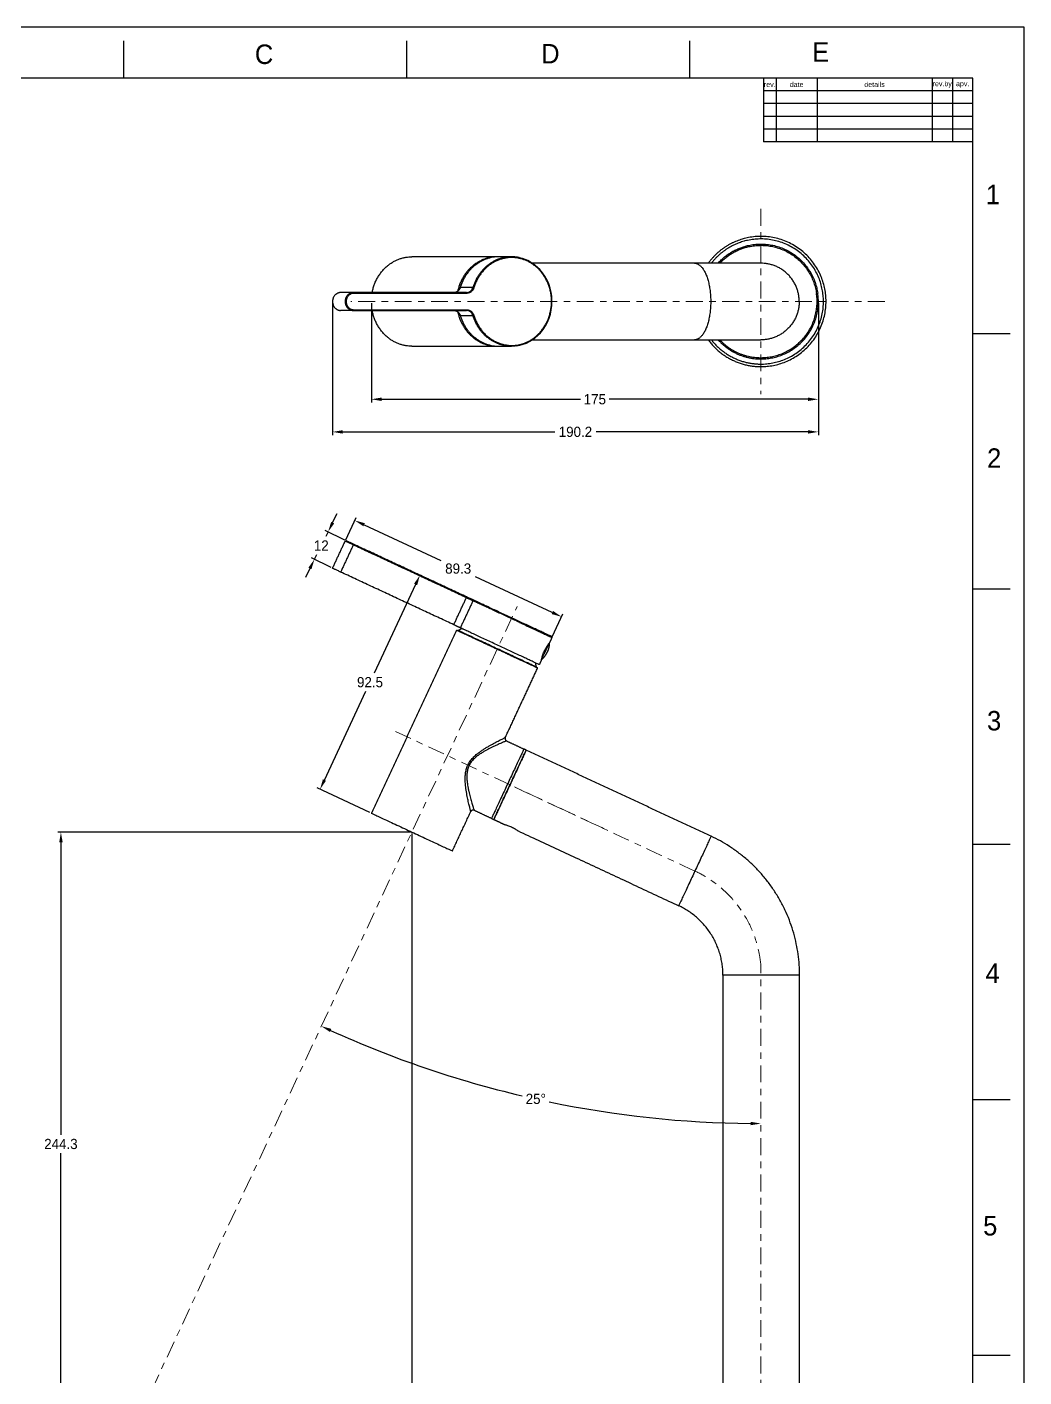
# Model space of a CAD drawing. Extents: x 14141 to 14735, y -16276 to -15436.
# Drawn here: x 14344 to 14735, y -15965 to -15436 of the extents above; entities that cross this region are included whole.
import ezdxf

# ---------------------------------------------------------------- set-up
doc = ezdxf.new("R2010")
doc.units = 0
doc.header["$MEASUREMENT"] = 0
doc.linetypes.add('CENTER', pattern=[47.5, 22, -8.5, 8.5, -8.5])
doc.linetypes.add('CENTER2', pattern=[28.575, 19.05, -3.175, 3.175, -3.175])
doc.layers.get('0').update_dxf_attribs({"linetype": 'CONTINUOUS'})
doc.layers.get('Defpoints').update_dxf_attribs({"linetype": 'CONTINUOUS'})
for name, color, linetype in [('CENTER', 1, 'CENTER2'), ('DIM', 3, 'CONTINUOUS'), ('FORM', 7, 'CONTINUOUS'), ('TEXT', 2, 'CONTINUOUS')]:
    doc.layers.add(name, color=color, linetype=linetype)
doc.styles.get("Standard").update_dxf_attribs({"font": 'Gulim.ttf'})
doc.dimstyles.new('사본(2) STANDARD', dxfattribs={"dimscale": 0, "dimtxt": 4, "dimasz": 4, "dimexe": 1.25, "dimexo": 0.625, "dimgap": 1.5, "dimtad": 3, "dimtih": 1, "dimtoh": 1, "dimdec": 1, "dimzin": 9, "dimdsep": 46, "dimtxsty": 'Standard', "dimcen": 0, "dimclrd": 3, "dimclre": 3, "dimclrt": 4, "dimadec": 0, "dimazin": 0, "dimtfac": 1, "dimtdec": 1, "dimtmove": 0, "dimatfit": 3, "dimfxl": 1.25, "dimtfill": 1, "dimtolj": 1, "dimtzin": 0, "dimarcsym": 0})

# ---------------------------------------------------------------- blocks, each defined once
blk = doc.blocks.new('*D22')
at = {"layer": 'Defpoints', "color": 0, "transparency": 16777216}
for p in [(14479.05, -15543.6), (14654.03, -15543.6), (14479.05, -15581.88)]:
    blk.add_point(p, dxfattribs=at)
at = {"layer": 'DIM', "color": 3, "lineweight": -2, "transparency": 16777216}
for p, q in [((14479.05, -15544.22), (14479.05, -15583.13)), ((14654.03, -15544.22), (14654.03, -15583.13)), ((14483.05, -15581.88), (14560.89, -15581.88)), ((14650.03, -15581.88), (14572.19, -15581.88))]:
    blk.add_line(p, q, dxfattribs=at)
at = {"layer": 'DIM', "color": 3, "transparency": 16777216}
for points in [[(14483.05, -15581.21), (14483.05, -15582.54), (14479.05, -15581.88)], [(14650.03, -15581.21), (14650.03, -15582.54), (14654.03, -15581.88)]]:
    blk.add_solid(points, dxfattribs=at)
at = {"layer": 'DIM', "color": 4, "transparency": 16777216, "insert": (14566.54, -15581.88), "char_height": 4, "attachment_point": 5, "bg_fill": 3, "box_fill_scale": 1.25, "bg_fill_color": 256, "bg_fill_true_color": 13158600, "bg_fill_transparency": 0}
blk.add_mtext('\\A1;175', dxfattribs=at)
blk = doc.blocks.new('*D23')
at = {"layer": 'Defpoints', "color": 0, "transparency": 16777216}
for p in [(14463.85, -15543.6), (14654.03, -15543.6), (14463.85, -15594.65)]:
    blk.add_point(p, dxfattribs=at)
at = {"layer": 'DIM', "color": 3, "lineweight": -2, "transparency": 16777216}
for p, q in [((14463.85, -15544.22), (14463.85, -15595.9)), ((14654.03, -15544.22), (14654.03, -15595.9)), ((14467.85, -15594.65), (14550.81, -15594.65)), ((14650.03, -15594.65), (14567.07, -15594.65))]:
    blk.add_line(p, q, dxfattribs=at)
at = {"layer": 'DIM', "color": 3, "transparency": 16777216}
for points in [[(14467.85, -15593.99), (14467.85, -15595.32), (14463.85, -15594.65)], [(14650.03, -15593.99), (14650.03, -15595.32), (14654.03, -15594.65)]]:
    blk.add_solid(points, dxfattribs=at)
at = {"layer": 'DIM', "color": 4, "transparency": 16777216, "insert": (14558.94, -15594.65), "char_height": 4, "attachment_point": 5, "bg_fill": 3, "box_fill_scale": 1.25, "bg_fill_color": 256, "bg_fill_true_color": 13158600, "bg_fill_transparency": 0}
blk.add_mtext('\\A1;190.2', dxfattribs=at)
blk = doc.blocks.new('*D15')
at = {"layer": 'Defpoints', "color": 0, "transparency": 16777216}
for p in [(14472.57, -15629.33), (14468.79, -15637.43), (14549.74, -15675.15)]:
    blk.add_point(p, dxfattribs=at)
at = {"layer": 'DIM', "color": 3, "lineweight": -2, "transparency": 16777216}
for p, q in [((14469.06, -15636.87), (14473.1, -15628.19)), ((14476.2, -15631.02), (14506.24, -15645.01)), ((14549.89, -15665.36), (14519.85, -15651.36)), ((14550, -15674.59), (14554.04, -15665.91))]:
    blk.add_line(p, q, dxfattribs=at)
at = {"layer": 'DIM', "color": 3, "transparency": 16777216}
for points in [[(14476.48, -15630.41), (14475.92, -15631.62), (14472.57, -15629.33)], [(14550.17, -15664.75), (14549.61, -15665.96), (14553.51, -15667.05)]]:
    blk.add_solid(points, dxfattribs=at)
at = {"layer": 'DIM', "color": 4, "transparency": 16777216, "insert": (14513.04, -15648.19), "char_height": 4, "attachment_point": 5, "bg_fill": 3, "box_fill_scale": 1.25, "bg_fill_color": 256, "bg_fill_true_color": 13158600, "bg_fill_transparency": 0}
blk.add_mtext('\\A1;89.3', dxfattribs=at)
blk = doc.blocks.new('*D16')
at = {"layer": 'Defpoints', "color": 0, "transparency": 16777216}
for p in [(14498.07, -15650.75), (14518.14, -15660.11), (14479.05, -15743.94)]:
    blk.add_point(p, dxfattribs=at)
at = {"layer": 'DIM', "color": 3, "lineweight": -2, "transparency": 16777216}
for p, q in [((14517.57, -15659.84), (14496.93, -15650.22)), ((14496.38, -15654.38), (14480.18, -15689.12)), ((14460.67, -15730.96), (14476.87, -15696.22)), ((14478.48, -15743.68), (14457.85, -15734.06))]:
    blk.add_line(p, q, dxfattribs=at)
at = {"layer": 'DIM', "color": 3, "transparency": 16777216}
for points in [[(14495.77, -15654.09), (14496.98, -15654.66), (14498.07, -15650.75)], [(14460.07, -15730.68), (14461.27, -15731.24), (14458.98, -15734.59)]]:
    blk.add_solid(points, dxfattribs=at)
at = {"layer": 'DIM', "color": 4, "transparency": 16777216, "insert": (14478.52, -15692.67), "char_height": 4, "attachment_point": 5, "bg_fill": 3, "box_fill_scale": 1.25, "bg_fill_color": 256, "bg_fill_true_color": 13158600, "bg_fill_transparency": 0}
blk.add_mtext('\\A1;92.5', dxfattribs=at)
blk = doc.blocks.new('*D17')
at = {"layer": 'Defpoints', "color": 0, "transparency": 16777216}
for p in [(14469.19, -15637.29), (14463.85, -15648.04)]:
    blk.add_point(p, dxfattribs=at)
at = {"layer": 'DIM', "color": 3, "lineweight": -2, "transparency": 16777216}
for p, q in [((14463.9, -15630.19), (14465.68, -15626.61)), ((14468.63, -15637.01), (14461, -15633.22)), ((14462.12, -15633.77), (14461.22, -15635.59)), ((14463.29, -15647.76), (14455.66, -15643.97)), ((14456.78, -15644.52), (14457.68, -15642.71)), ((14455, -15648.11), (14453.22, -15651.69))]:
    blk.add_line(p, q, dxfattribs=at)
at = {"layer": 'DIM', "color": 3, "transparency": 16777216}
for points in [[(14463.31, -15629.9), (14464.5, -15630.49), (14462.12, -15633.77)], [(14454.4, -15647.81), (14455.6, -15648.4), (14456.78, -15644.52)]]:
    blk.add_solid(points, dxfattribs=at)
at = {"layer": 'DIM', "color": 4, "transparency": 16777216, "insert": (14459.45, -15639.15), "char_height": 4, "attachment_point": 5, "bg_fill": 3, "box_fill_scale": 1.25, "bg_fill_color": 256, "bg_fill_true_color": 13158600, "bg_fill_transparency": 0}
blk.add_mtext('\\A1;12', dxfattribs=at)
at = {"layer": 'Defpoints', "color": 0, "transparency": 16777216}
blk.add_point((14462.12, -15633.77), dxfattribs=at)
blk = doc.blocks.new('*D18')
at = {"layer": 'Defpoints', "color": 0, "transparency": 16777216}
for p in [(14494.91, -15751.34), (14494.91, -16020.64), (14631.53, -16020.64)]:
    blk.add_point(p, dxfattribs=at)
at = {"layer": 'DIM', "color": 3, "lineweight": -2, "transparency": 16777216}
for p, q in [((14494.91, -15751.96), (14494.91, -16021.89)), ((14498.91, -16020.64), (14555.09, -16020.64)), ((14627.53, -16020.64), (14571.35, -16020.64)), ((14631.53, -16020.02), (14631.53, -16019.39))]:
    blk.add_line(p, q, dxfattribs=at)
at = {"layer": 'DIM', "color": 3, "transparency": 16777216}
for points in [[(14498.91, -16019.98), (14498.91, -16021.31), (14494.91, -16020.64)], [(14627.53, -16019.98), (14627.53, -16021.31), (14631.53, -16020.64)]]:
    blk.add_solid(points, dxfattribs=at)
at = {"layer": 'DIM', "color": 4, "transparency": 16777216, "insert": (14563.22, -16020.64), "char_height": 4, "attachment_point": 5, "bg_fill": 3, "box_fill_scale": 1.25, "bg_fill_color": 256, "bg_fill_true_color": 13158600, "bg_fill_transparency": 0}
blk.add_mtext('\\A1;136.6', dxfattribs=at)
blk = doc.blocks.new('*D26')
at = {"layer": 'Defpoints', "color": 0, "transparency": 16777216}
for p in [(14357.53, -15751.34), (14494.91, -15751.34), (14609.53, -15995.64)]:
    blk.add_point(p, dxfattribs=at)
at = {"layer": 'DIM', "color": 3, "lineweight": -2, "transparency": 16777216}
for p, q in [((14494.29, -15751.34), (14356.28, -15751.34)), ((14357.53, -15755.34), (14357.53, -15869.94)), ((14357.53, -15991.64), (14357.53, -15877.04)), ((14608.91, -15995.64), (14356.28, -15995.64))]:
    blk.add_line(p, q, dxfattribs=at)
at = {"layer": 'DIM', "color": 3, "transparency": 16777216}
for points in [[(14356.86, -15755.34), (14358.2, -15755.34), (14357.53, -15751.34)], [(14356.86, -15991.64), (14358.2, -15991.64), (14357.53, -15995.64)]]:
    blk.add_solid(points, dxfattribs=at)
at = {"layer": 'DIM', "color": 4, "transparency": 16777216, "insert": (14357.53, -15873.49), "char_height": 4, "attachment_point": 5, "bg_fill": 3, "box_fill_scale": 1.25, "bg_fill_color": 256, "bg_fill_true_color": 13158600, "bg_fill_transparency": 0}
blk.add_mtext('\\A1;244.3', dxfattribs=at)
blk = doc.blocks.new('*D29')
at = {"layer": 'Defpoints', "color": 0, "transparency": 16777216}
for p in [(14536.11, -15662.97), (14631.53, -15803.72), (14514.77, -15848.38), (14381.01, -15995.64), (14631.53, -16063.04)]:
    blk.add_point(p, dxfattribs=at)
at = {"layer": 'DIM', "color": 3, "lineweight": -2, "transparency": 16777216}
for start, end in [(245.5675, 256.7369), (258.2655, 269.4372)]:
    blk.add_arc((14631.53, -15458.29), 407.19, start, end, dxfattribs=at)
at = {"layer": 'DIM', "color": 3, "transparency": 16777216}
for points in [[(14462.83, -15829.62), (14463.39, -15828.41), (14459.48, -15827.34)], [(14627.54, -15864.79), (14627.53, -15866.12), (14631.53, -15865.48)]]:
    blk.add_solid(points, dxfattribs=at)
at = {"layer": 'DIM', "color": 4, "transparency": 16777216, "insert": (14543.42, -15855.83), "char_height": 4, "attachment_point": 5, "bg_fill": 3, "box_fill_scale": 1.25, "bg_fill_color": 256, "bg_fill_true_color": 13158600, "bg_fill_transparency": 0}
blk.add_mtext('\\A1;25°', dxfattribs=at)

msp = doc.modelspace()

# ---------------------------------------------------------------- linework, layer by layer
at = {"lineweight": -3}
for points, weights, degree, knots in [([(14656.76, -15539.89), (14653.06, -15514.66), (14627.83, -15518.37), (14617.24, -15519.92), (14610.93, -15528.57)], [1, 0.707106781187, 1, 0.851822675406, 0.853573844294], 2, [-80.110613, -80.110613, -80.110613, -40.055306, -40.055306, -19.790965, -19.790965, -19.790965]), ([(14655.77, -15540.04), (14652.22, -15515.8), (14627.98, -15519.36), (14618.22, -15520.79), (14612.17, -15528.58)], [1, 0.707106781187, 1, 0.857067084977, 0.853637694684], 2, [-76.96902, -76.96902, -76.96902, -38.48451, -38.48451, -19.703935, -19.703935, -19.703935]), ([(14614.76, -15528.59), (14620.2, -15522.52), (14628.27, -15521.33), (14650.53, -15518.07), (14653.79, -15540.33)], [0.85528795432, 0.869491426126, 1, 0.707106781187, 1], 2, [19.25635, 19.25635, 19.25635, 34.654633, 34.654633, 69.212152, 69.212152, 69.212152]), ([(14615.45, -15528.59), (14620.71, -15522.95), (14628.34, -15521.83), (14650.11, -15518.63), (14653.3, -15540.4)], [0.856193996195, 0.873218276484, 1, 0.707106781187, 1], 2, [19.598956, 19.598956, 19.598956, 34.557519, 34.557519, 69.115038, 69.115038, 69.115038]), ([(14549.58, -15543.4), (14549.44, -15528.86), (14536.41, -15526.6), (14523.39, -15524.35), (14519.21, -15538.14)], [1, 0.763581042979, 1, 0.763581042979, 1], 2, [48.677339, 48.677339, 48.677339, 72.824616, 72.824616, 96.971894, 96.971894, 96.971894]), ([(14631.53, -15528.6), (14631.53, -15528.6), (14618.35, -15528.6), (14612.74, -15528.6), (14605.55, -15528.6)], [1, 0.853553390593, 0.853553390593, 0.853553390593, 0.880103967398], 2, [0, 0, 0, 37.279221, 37.279221, 53.152408, 53.152408, 53.152408]), ([(14467.02, -15540.1), (14463.85, -15540.1), (14463.85, -15543.6), (14463.85, -15547.1), (14467.02, -15547.1)], [1, 0.707106781187, 1, 0.707106781187, 1], 2, [0, 0, 0, 5.497787, 5.497787, 10.995574, 10.995574, 10.995574]), ([(14471.96, -15540.1), (14468.79, -15540.1), (14468.79, -15543.6), (14468.79, -15547.1), (14471.96, -15547.1)], [1, 0.707106781123, 1, 0.707106781123, 1], 2, [0.149139, 0.149139, 0.149139, 5.175687, 5.175687, 10.202235, 10.202235, 10.202235]), ([(14472.09, -15540.4), (14469.19, -15540.4), (14469.19, -15543.6), (14469.19, -15546.8), (14472.09, -15546.8)], [1, 0.707106781187, 1, 0.707106781187, 1], 2, [-10.053096, -10.053096, -10.053096, -5.026548, -5.026548, 0, 0, 0]), ([(14516.25, -15540.1), (14516.3, -15540.1), (14516.34, -15540.18), (14516.37, -15540.27), (14516.37, -15540.4)], [1, 0.923878736313, 1, 0.923878736313, 1], 2, [-0.4712506, -0.4712506, -0.4712506, -0.2356253, -0.2356253, 0, 0, 0]), ([(14610.91, -15558.6), (14619.98, -15571.06), (14635.24, -15568.83), (14660.47, -15565.12), (14656.76, -15539.89)], [0.87334348765, 0.799718526297, 1, 0.707106781187, 1], 2, [-67.445274, -67.445274, -67.445274, -40.055306, -40.055306, 0, 0, 0]), ([(14612.16, -15558.6), (14620.93, -15569.91), (14635.09, -15567.84), (14659.33, -15564.28), (14655.77, -15540.04)], [0.869560390607, 0.805136752144, 1, 0.707106781187, 1], 2, [-64.088437, -64.088437, -64.088437, -38.48451, -38.48451, 0, 0, 0]), ([(14614.76, -15558.6), (14622.83, -15567.61), (14634.8, -15565.86), (14657.06, -15562.59), (14653.79, -15540.33)], [0.862264368306, 0.81783654372, 1, 0.707106781187, 1], 2, [-57.324266, -57.324266, -57.324266, -35.342917, -35.342917, 0, 0, 0]), ([(14615.43, -15558.59), (14623.3, -15567.04), (14634.73, -15565.36), (14656.49, -15562.17), (14653.3, -15540.4)], [0.860598221912, 0.821433433239, 1, 0.707106781187, 1], 2, [-55.626008, -55.626008, -55.626008, -34.557519, -34.557519, 0, 0, 0]), ([(14519.21, -15549.05), (14523.44, -15563), (14536.58, -15560.56), (14549.73, -15558.11), (14549.58, -15543.4)], [1, 0.759976676406, 1, 0.759976676406, 1], 2, [0, 0, 0, 24.33867, 24.33867, 48.677339, 48.677339, 48.677339]), ([(14516.37, -15546.8), (14516.37, -15546.92), (14516.34, -15547.01), (14516.3, -15547.1), (14516.25, -15547.1)], [1, 0.923865718312, 1, 0.923865718312, 1], 2, [-0.4712519, -0.4712519, -0.4712519, -0.2356259, -0.2356259, 0, 0, 0]), ([(14605.55, -15558.6), (14612.74, -15558.6), (14618.35, -15558.6), (14631.53, -15558.6), (14631.53, -15558.6)], [0.880103967398, 0.853553390593, 0.853553390593, 0.853553390593, 1], 2, [21.406033, 21.406033, 21.406033, 37.279221, 37.279221, 74.558441, 74.558441, 74.558441]), ([(14468.79, -15637.43), (14468.83, -15637.36), (14468.89, -15637.31), (14468.96, -15637.28), (14469.02, -15637.28), (14469.14, -15637.29), (14469.19, -15637.29)], [0.981500689947, 0.885675724498, 0.837763241774, 0.837763241774, 0.837763241774, 0.837763241774, 0.837763241774], 3, [0, 0, 0, 0, 0.2417232, 0.2417232, 0.2417232, 0.4713333, 0.4713333, 0.4713333, 0.4713333]), ([(14516.25, -15659.56), (14516.3, -15659.45), (14516.34, -15659.37), (14516.38, -15659.29), (14516.38, -15659.29)], [1, 0.923878736313, 1, 0.923878736313, 1], 2, [-0.4712506, -0.4712506, -0.4712506, -0.2356253, -0.2356253, 0, 0, 0]), ([(14549.59, -15674.77), (14549.44, -15674.7), (14536.42, -15668.63), (14523.39, -15662.56), (14519.21, -15660.61)], [1, 0.763581042979, 1, 0.763581042979, 1], 2, [48.677339, 48.677339, 48.677339, 72.824616, 72.824616, 96.971894, 96.971894, 96.971894]), ([(14544.15, -15687.13), (14544.15, -15687.13), (14528.29, -15679.74), (14512.43, -15672.34), (14512.43, -15672.34)], [1, 0.707106781187, 1, 0.707106781187, 1], 2, [-54.977871, -54.977871, -54.977871, -27.488936, -27.488936, 0, 0, 0]), ([(14513.01, -15672.5), (14513.01, -15672.5), (14528.33, -15679.65), (14543.66, -15686.79), (14543.66, -15686.79)], [1, 0.707106781187, 1, 0.707106781187, 1], 2, [52.684879, 52.684879, 52.684879, 79.090855, 79.090855, 105.49683, 105.49683, 105.49683]), ([(14543.67, -15686.73), (14543.67, -15686.73), (14528.36, -15679.59), (14513.05, -15672.46), (14513.05, -15672.46)], [1, 0.707106781187, 1, 0.707106781187, 1], 2, [-53.070523, -53.070523, -53.070523, -26.535262, -26.535262, 0, 0, 0]), ([(14544.79, -15685.77), (14544.79, -15685.77), (14531.47, -15679.57), (14518.16, -15673.36), (14513.88, -15671.36)], [1, 0.761781499672, 1, 0.761781499672, 1], 2, [49.33164, 49.33164, 49.33164, 73.997459, 73.997459, 98.663279, 98.663279, 98.663279]), ([(14545.67, -15683.84), (14545.67, -15683.84), (14547.17, -15680.62), (14548.67, -15677.4), (14548.67, -15677.4)], [1, 0.707106781187, 1, 0.707106781187, 1], 2, [-11.15787, -11.15787, -11.15787, -5.578935, -5.578935, 0, 0, 0]), ([(14531.48, -15714.32), (14531.3, -15714.7), (14531.44, -15715.09), (14531.59, -15715.48), (14531.96, -15715.65)], [1, 0.92387729063, 1, 0.92387729063, 1], 2, [0, 0, 0, 0.785403, 0.785403, 1.570807, 1.570807, 1.570807]), ([(14538.76, -15718.82), (14538.76, -15718.82), (14532.42, -15732.41), (14526.08, -15746.01), (14526.08, -15746.01)], [1, 0.707106781187, 1, 0.707106781187, 1], 2, [-47.12389, -47.12389, -47.12389, -23.561945, -23.561945, 0, 0, 0]), ([(14539.66, -15719.24), (14539.66, -15719.24), (14533.33, -15732.84), (14526.99, -15746.43), (14526.99, -15746.43)], [1, 0.707106781187, 1, 0.707106781187, 1], 2, [0, 0, 0, 23.561945, 23.561945, 47.12389, 47.12389, 47.12389]), ([(14526.99, -15746.43), (14526.99, -15746.43), (14533.33, -15732.84), (14539.66, -15719.24), (14539.66, -15719.24)], [1, 0.707106781187, 1, 0.707106781187, 1], 2, [-47.12389, -47.12389, -47.12389, -23.561945, -23.561945, 0, 0, 0]), ([(14479.05, -15743.94), (14479.05, -15743.94), (14494.91, -15751.34), (14510.77, -15758.73), (14510.77, -15758.73)], [1, 0.707106781187, 1, 0.707106781187, 1], 2, [-54.977871, -54.977871, -54.977871, -27.488936, -27.488936, 0, 0, 0]), ([(14519.28, -15742.84), (14518.91, -15742.67), (14518.52, -15742.81), (14518.13, -15742.95), (14517.96, -15743.32)], [1, 0.923877062114, 1, 0.923877062114, 1], 2, [0, 0, 0, 0.785404, 0.785404, 1.570807, 1.570807, 1.570807]), ([(14612.04, -15752.99), (14612.04, -15752.99), (14605.7, -15766.59), (14599.36, -15780.18), (14599.36, -15780.18)], [1, 0.707106781187, 1, 0.707106781187, 1], 2, [-47.12389, -47.12389, -47.12389, -23.561945, -23.561945, 0, 0, 0]), ([(14646.68, -15807.37), (14646.68, -15807.37), (14631.68, -15807.37), (14616.68, -15807.37), (14616.68, -15807.37)], [1, 0.707106781187, 1, 0.707106781187, 1], 2, [0, 0, 0, 23.561945, 23.561945, 47.12389, 47.12389, 47.12389])]:
    msp.add_rational_spline(points, weights, degree=degree, knots=knots, dxfattribs=at)
for points, weights in [([(14479.37, -15540.07), (14481.98, -15526.1), (14494.91, -15526.1)], [0.930295345117, 0.747541131683, 1]), ([(14528.29, -15526.1), (14515.77, -15526.1), (14512.86, -15539.54)], [1, 0.753548764205, 0.921843980177]), ([(14528.92, -15526.1), (14517.5, -15526.1), (14513.88, -15538.05)], [1, 0.811502671201, 1]), ([(14533.68, -15526.1), (14522.4, -15526.25), (14518.82, -15538.05)], [1, 0.814988485687, 1]), ([(14533.87, -15526.1), (14533.77, -15526.1), (14533.68, -15526.1)], [1, 0.999982046603, 1]), ([(14537.04, -15526.45), (14535.47, -15526.1), (14533.87, -15526.1)], [1, 0.994938169046, 1]), ([(14605.56, -15528.6), (14611.89, -15528.62), (14611.89, -15543.6)], [0.999378060773, 0.707418081664, 1]), ([(14646.53, -15543.6), (14646.53, -15528.6), (14631.53, -15528.6)], [1, 0.707106781182, 1]), ([(14513.9, -15538.08), (14514.35, -15536.64), (14515.03, -15535.31)], [0.898493282702, 0.880131676723, 0.869272282216]), ([(14472.09, -15540.4), (14472.09, -15540.1), (14471.96, -15540.1)], [1, 0.707106781191, 1]), ([(14513.88, -15538.05), (14513.26, -15540.1), (14511.3, -15540.1)], [1, 0.811502671201, 1]), ([(14611.89, -15543.6), (14611.89, -15558.6), (14605.55, -15558.6)], [1, 0.707106781193, 0.999999999987]), ([(14646.53, -15543.6), (14646.53, -15558.6), (14631.53, -15558.6)], [1, 0.707106781182, 1]), ([(14472.09, -15546.8), (14472.09, -15547.1), (14471.96, -15547.1)], [1, 0.707106781194, 1]), ([(14494.91, -15561.1), (14481.96, -15561.1), (14479.37, -15547.1)], [1, 0.747270256925, 0.930688016981]), ([(14511.3, -15547.1), (14513.26, -15547.1), (14513.88, -15549.14)], [1, 0.811502671201, 1]), ([(14512.86, -15547.63), (14515.75, -15561.1), (14528.29, -15561.1)], [0.922177563504, 0.753304812319, 1]), ([(14513.88, -15549.14), (14517.5, -15561.1), (14528.92, -15561.1)], [1, 0.811502671201, 1]), ([(14513.91, -15549.16), (14513.91, -15549.15), (14513.91, -15549.14)], [0.897867581058, 0.897965289762, 0.898063213903]), ([(14533.87, -15561.1), (14522.45, -15561.1), (14518.83, -15549.14)], [1, 0.811503981894, 1]), ([(14528.29, -15561.1), (14528.32, -15561.1), (14528.35, -15561.1)], [1, 0.999197086077, 0.998398574241]), ([(14535.88, -15560.95), (14534.88, -15561.1), (14533.87, -15561.1)], [1, 0.997991126257, 1]), ([(14471.97, -15638.91), (14468.79, -15637.43), (14468.79, -15637.43)], [1, 0.70710678116, 0.999999999927]), ([(14472.09, -15638.64), (14469.19, -15637.29), (14469.19, -15637.29)], [1, 0.707106781186, 1]), ([(14472.09, -15638.64), (14472.09, -15638.64), (14471.97, -15638.91)], [1, 0.707106781191, 1]), ([(14467.02, -15649.52), (14463.85, -15648.04), (14463.85, -15648.04)], [1, 0.707106781187, 1]), ([(14537.04, -15669.25), (14523.28, -15662.84), (14518.83, -15660.76)], [1, 0.748673045471, 1]), ([(14513.88, -15671.36), (14513.26, -15671.08), (14511.31, -15670.16)], [1, 0.811502671201, 1]), ([(14513.06, -15672.63), (14512.97, -15672.59), (14513.01, -15672.5)], [1, 0.707106781187, 1]), ([(14513.01, -15672.5), (14513.02, -15672.47), (14513.05, -15672.46)], [1, 0.954741817428, 1]), ([(14514.54, -15671.66), (14513.78, -15672.03), (14513.05, -15672.46)], [0.994303739507, 0.996299187723, 1]), ([(14537.04, -15669.25), (14549.59, -15675.09), (14549.74, -15675.15)], [1, 0.778093048623, 1]), ([(14548.67, -15677.4), (14548.67, -15679.26), (14547.88, -15680.95)], [1, 0.976212047226, 1]), ([(14548.65, -15677.29), (14548.67, -15677.34), (14548.67, -15677.4)], [0.948178322364, 0.967217919113, 1]), ([(14549.59, -15674.77), (14549.84, -15674.89), (14549.74, -15675.15)], [1, 0.724193938676, 1]), ([(14545.67, -15683.84), (14547.09, -15682.64), (14547.88, -15680.95)], [1, 0.976212047226, 1]), ([(14543.67, -15686.73), (14543.53, -15685.9), (14543.32, -15685.09)], [1, 0.998738277957, 0.999153460923]), ([(14543.66, -15686.79), (14543.62, -15686.88), (14543.53, -15686.84)], [1, 0.707106781187, 1]), ([(14543.67, -15686.73), (14543.67, -15686.76), (14543.66, -15686.79)], [1, 0.954741817428, 1]), ([(14545.67, -15683.84), (14545.62, -15683.88), (14545.57, -15683.9)], [1, 0.967976574481, 0.949066925583]), ([(14646.68, -15807.37), (14646.68, -15769.15), (14612.04, -15752.99)], [1, 0.843369679927, 1]), ([(14616.68, -15807.37), (14616.68, -15788.26), (14599.36, -15780.18)], [1, 0.843369679945, 1])]:
    msp.add_rational_spline(points, weights, degree=2, dxfattribs=at)
for points, degree in [([(14528.29, -15526.1), (14511.6, -15526.1), (14494.91, -15526.1)], 2), ([(14533.65, -15526.1), (14531.29, -15526.1), (14528.92, -15526.1)], 2), ([(14605.55, -15528.6), (14555.65, -15528.6), (14542.05, -15528.6)], 2), ([(14471.96, -15540.1), (14469.49, -15540.1), (14467.02, -15540.1)], 2), ([(14516.25, -15540.1), (14494.11, -15540.1), (14471.98, -15540.1)], 2), ([(14516.37, -15540.4), (14494.23, -15540.4), (14472.09, -15540.4)], 2), ([(14518.82, -15538.05), (14516.35, -15538.05), (14513.88, -15538.05)], 2), ([(14519.21, -15538.14), (14519.18, -15538.23), (14519.12, -15538.41), (14518.99, -15538.7), (14518.82, -15539), (14518.6, -15539.31), (14518.32, -15539.61), (14517.97, -15539.9), (14517.53, -15540.16), (14517, -15540.34), (14516.59, -15540.4), (14516.37, -15540.4)], 3), ([(14519.21, -15538.14), (14519.17, -15538.13), (14519.1, -15538.1), (14518.99, -15538.07), (14518.89, -15538.05), (14518.84, -15538.05), (14518.82, -15538.05)], 3), ([(14471.96, -15547.1), (14469.49, -15547.1), (14467.02, -15547.1)], 2), ([(14471.96, -15547.1), (14494.1, -15547.1), (14516.25, -15547.1)], 2), ([(14472.09, -15546.8), (14494.23, -15546.8), (14516.37, -15546.8)], 2), ([(14513.88, -15549.14), (14516.35, -15549.14), (14518.83, -15549.14)], 2), ([(14518.83, -15549.14), (14518.75, -15548.91), (14518.56, -15548.46), (14518.12, -15547.88), (14517.56, -15547.43), (14516.92, -15547.16), (14516.47, -15547.1), (14516.25, -15547.1)], 3), ([(14516.37, -15546.8), (14516.58, -15546.8), (14516.99, -15546.84), (14517.59, -15547.05), (14518.12, -15547.39), (14518.54, -15547.79), (14518.85, -15548.22), (14519.07, -15548.64), (14519.17, -15548.92), (14519.21, -15549.05)], 3), ([(14519.21, -15549.05), (14519.17, -15549.06), (14519.1, -15549.09), (14518.99, -15549.12), (14518.89, -15549.14), (14518.84, -15549.14), (14518.83, -15549.14)], 3), ([(14494.91, -15561.1), (14511.6, -15561.1), (14528.29, -15561.1)], 2), ([(14528.92, -15561.1), (14531.4, -15561.1), (14533.87, -15561.1)], 2), ([(14542.05, -15558.6), (14555.65, -15558.6), (14605.55, -15558.6)], 2), ([(14463.85, -15648.04), (14466.32, -15642.74), (14468.79, -15637.43)], 2), ([(14471.97, -15638.91), (14469.5, -15644.22), (14467.02, -15649.52)], 2), ([(14516.25, -15659.56), (14494.11, -15649.24), (14471.97, -15638.91)], 2), ([(14516.38, -15659.29), (14494.23, -15648.96), (14472.09, -15638.64)], 2), ([(14511.31, -15670.16), (14489.16, -15659.84), (14467.02, -15649.52)], 2), ([(14511.31, -15670.16), (14513.78, -15664.86), (14516.25, -15659.56)], 2), ([(14518.83, -15660.76), (14516.36, -15666.06), (14513.88, -15671.36)], 2), ([(14516.25, -15659.56), (14516.48, -15659.66), (14516.93, -15659.88), (14517.57, -15660.17), (14518.12, -15660.43), (14518.56, -15660.64), (14518.76, -15660.73), (14518.83, -15660.76)], 3), ([(14519.21, -15660.61), (14519.19, -15660.6), (14519.12, -15660.57), (14519, -15660.51), (14518.83, -15660.43), (14518.61, -15660.33), (14518.33, -15660.2), (14517.97, -15660.03), (14517.53, -15659.83), (14517, -15659.58), (14516.59, -15659.39), (14516.38, -15659.29)], 3), ([(14519.21, -15660.61), (14519.18, -15660.59), (14519.1, -15660.58), (14518.99, -15660.6), (14518.89, -15660.66), (14518.84, -15660.73), (14518.83, -15660.76)], 3), ([(14512.43, -15672.34), (14495.74, -15708.14), (14479.05, -15743.94)], 2), ([(14545.58, -15684.07), (14545.58, -15684.07), (14545.59, -15684.01), (14545.66, -15683.71), (14545.78, -15683.24), (14545.95, -15682.63), (14546.18, -15681.94), (14546.47, -15681.17), (14546.8, -15680.42), (14547.18, -15679.67), (14547.54, -15679.03), (14547.95, -15678.37), (14548.27, -15677.9), (14548.58, -15677.47), (14548.74, -15677.25), (14548.79, -15677.18), (14548.79, -15677.18)], 3), ([(14548.77, -15677.22), (14548.74, -15677.25), (14548.7, -15677.27), (14548.66, -15677.28)], 3), ([(14549.74, -15675.15), (14549.26, -15676.17), (14548.79, -15677.18)], 2), ([(14531.48, -15714.32), (14537.82, -15700.73), (14544.15, -15687.13)], 2), ([(14545.58, -15684.07), (14545.18, -15684.92), (14544.79, -15685.77)], 2), ([(14545.57, -15683.89), (14545.58, -15683.93), (14545.59, -15683.96), (14545.59, -15684)], 3), ([(14517.96, -15743.32), (14517.96, -15743.32), (14517.93, -15743.21), (14517.82, -15742.81), (14517.69, -15742.28), (14517.54, -15741.68), (14517.35, -15740.85), (14517.12, -15739.89), (14516.9, -15738.87), (14516.7, -15737.93), (14516.48, -15736.8), (14516.26, -15735.58), (14516.07, -15734.34), (14515.92, -15733.08), (14515.81, -15731.77), (14515.76, -15730.23), (14515.86, -15728.49), (14516.18, -15726.78), (14516.71, -15725.28), (14517.45, -15723.92), (14518.49, -15722.55), (14519.81, -15721.25), (14521.06, -15720.24), (14522.15, -15719.47), (14523.21, -15718.77), (14524.31, -15718.1), (14525.4, -15717.46), (14526.44, -15716.88), (14527.31, -15716.42), (14528.24, -15715.93), (14529.14, -15715.47), (14529.92, -15715.08), (14530.49, -15714.8), (14530.99, -15714.56), (14531.37, -15714.37), (14531.48, -15714.32), (14531.48, -15714.32)], 3), ([(14531.96, -15715.65), (14531.96, -15715.65), (14531.85, -15715.7), (14531.47, -15715.85), (14530.96, -15716.06), (14530.39, -15716.31), (14529.6, -15716.64), (14528.69, -15717.04), (14527.74, -15717.47), (14526.86, -15717.88), (14525.81, -15718.38), (14524.71, -15718.94), (14523.6, -15719.54), (14522.53, -15720.16), (14521.45, -15720.85), (14520.2, -15721.76), (14518.88, -15722.95), (14517.87, -15724.21), (14517.17, -15725.48), (14516.68, -15726.89), (14516.43, -15728.52), (14516.41, -15730.19), (14516.53, -15731.67), (14516.71, -15732.93), (14516.92, -15734.14), (14517.18, -15735.34), (14517.46, -15736.52), (14517.74, -15737.61), (14517.99, -15738.52), (14518.27, -15739.51), (14518.54, -15740.44), (14518.78, -15741.24), (14518.96, -15741.83), (14519.13, -15742.34), (14519.25, -15742.73), (14519.28, -15742.84), (14519.28, -15742.84)], 3), ([(14531.96, -15715.65), (14535.36, -15717.24), (14538.76, -15718.82)], 2), ([(14539.66, -15719.24), (14539.21, -15719.03), (14538.76, -15718.82)], 2), ([(14612.04, -15752.99), (14575.85, -15736.12), (14539.66, -15719.24)], 2), ([(14510.77, -15758.73), (14514.36, -15751.03), (14517.96, -15743.32)], 2), ([(14526.08, -15746.01), (14522.68, -15744.43), (14519.28, -15742.84)], 2), ([(14526.08, -15746.01), (14526.54, -15746.22), (14526.99, -15746.43)], 2), ([(14526.99, -15746.43), (14529.03, -15747.38), (14531.06, -15748.33)], 2), ([(14531.06, -15748.33), (14531.06, -15748.33), (14531.14, -15748.35), (14531.5, -15748.44), (14532.05, -15748.6), (14532.74, -15748.83), (14533.53, -15749.14), (14534.3, -15749.51), (14535.04, -15749.91), (14535.66, -15750.29), (14536.14, -15750.61), (14536.44, -15750.82), (14536.5, -15750.87), (14536.5, -15750.87)], 3), ([(14536.5, -15750.87), (14567.93, -15765.52), (14599.36, -15780.18)], 2), ([(14616.68, -15807.37), (14616.67, -15898.41), (14616.67, -15989.44)], 2), ([(14646.67, -15989.44), (14646.67, -15898.41), (14646.68, -15807.37)], 2)]:
    msp.add_open_spline(points, degree=degree, dxfattribs=at)
for points, knots in [([(14549.76, -15543.4), (14549.71, -15538.77), (14548, -15534.35), (14544.99, -15531.09), (14542.78, -15528.72), (14540.02, -15527.12), (14537.05, -15526.45)], [0, 0, 0, 0, 14.080376, 14.080376, 14.080376, 24.367092, 24.367092, 24.367092, 24.367092]), ([(14516.28, -15540.1), (14516.49, -15540.09), (14516.94, -15540.03), (14517.56, -15539.76), (14518.12, -15539.31), (14518.56, -15538.73), (14518.75, -15538.28), (14518.82, -15538.05)], [-3.736421, -3.736421, -3.736421, -3.736421, -3.01603, -2.262022, -1.508015, -0.754007, 0, 0, 0, 0]), ([(14535.88, -15560.95), (14539.41, -15560.46), (14542.72, -15558.66), (14545.24, -15555.82), (14548.18, -15552.5), (14549.8, -15548.03), (14549.76, -15543.4)], [2.258209, 2.258209, 2.258209, 2.258209, 14.292307, 14.292307, 14.292307, 28.372334, 28.372334, 28.372334, 28.372334])]:
    msp.add_open_spline(points, degree=3, knots=knots, dxfattribs=at)
at = {"layer": 'CENTER', "color": 1, "linetype": 'CENTER', "lineweight": 13, "ltscale": 0.3}
for p, q in [((14631.53, -15507.31), (14631.53, -15579.88)), ((14381.01, -15995.64), (14536.11, -15662.97)), ((14488.46, -15711.92), (14569.25, -15749.59)), ((14631.53, -16063.04), (14631.53, -15803.72))]:
    msp.add_line(p, q, dxfattribs=at)
msp.add_lwpolyline([(14680.03, -15543.6), (14471.03, -15543.6)], dxfattribs=at)
for points, knots in [([(14605.7, -15766.59), (14581.82, -15755.45), (14557.93, -15744.31), (14533.81, -15733.06), (14533.57, -15732.95), (14533.33, -15732.84)], [0, 0, 0, 0, 79.05689, 79.05689, 79.855444, 79.855444, 79.855444, 79.855444]), ([(14631.53, -15803.72), (14631.4, -15802.1), (14631.18, -15800.47), (14630.31, -15795.96), (14629.46, -15793.09), (14627.18, -15787.52), (14625.75, -15784.83), (14622.37, -15779.79), (14620.43, -15777.45), (14616.17, -15773.24), (14613.85, -15771.38), (14609.57, -15768.56), (14607.65, -15767.49), (14605.7, -15766.59)], [145.184651, 145.184651, 145.184651, 145.184651, 150.221938, 150.221938, 159.072206, 159.072206, 167.922474, 167.922474, 176.772742, 176.772742, 185.62301, 185.62301, 192.426196, 192.426196, 192.426196, 192.426196])]:
    msp.add_open_spline(points, degree=3, knots=knots, dxfattribs=at)
at = {"layer": 'FORM', "color": 7, "linetype": 'Continuous'}
for p, q in [((14140.52, -15436.11), (14734.52, -15436.11)), ((14734.52, -15436.11), (14734.52, -16276.11)), ((14382.12, -15456.11), (14382.12, -15441.58)), ((14492.92, -15456.11), (14492.92, -15441.58)), ((14603.72, -15456.11), (14603.72, -15441.58)), ((14714.52, -15456.11), (14160.52, -15456.11)), ((14714.52, -16256.11), (14714.52, -15456.11)), ((14714.52, -15556.11), (14729.06, -15556.11)), ((14714.52, -15656.11), (14729.06, -15656.11)), ((14714.52, -15756.11), (14729.06, -15756.11)), ((14714.52, -15856.11), (14729.06, -15856.11)), ((14714.52, -15956.11), (14729.06, -15956.11))]:
    msp.add_line(p, q, dxfattribs=at)
at = {"layer": 'FORM'}
for p, q in [((14632.52, -15456.11), (14632.52, -15481.11)), ((14637.52, -15456.11), (14637.52, -15481.11)), ((14653.52, -15456.11), (14653.52, -15481.11)), ((14698.52, -15456.11), (14698.52, -15481.11)), ((14706.52, -15456.11), (14706.52, -15481.11)), ((14714.52, -15461.11), (14632.52, -15461.11)), ((14714.52, -15466.11), (14632.52, -15466.11)), ((14714.52, -15471.11), (14632.52, -15471.11)), ((14714.52, -15476.11), (14632.52, -15476.11)), ((14714.52, -15481.11), (14632.52, -15481.11))]:
    msp.add_line(p, q, dxfattribs=at)

# ---------------------------------------------------------------- texts
at = {"layer": 'FORM', "char_height": 7.62, "attachment_point": 5}
for s, width, insert in [('C', 10, (14437.05, -15446.84)), ('D', 10, (14549.13, -15446.57)), ('E', 10, (14654.92, -15445.93)), ('1', 50, (14722.38, -15501.71)), ('2', 50, (14722.85, -15604.91)), ('3', 50, (14722.83, -15707.79)), ('4', 50, (14722.26, -15806.6)), ('5', 50, (14721.31, -15905.53))]:
    msp.add_mtext_dynamic_manual_height_columns(s, width=width, gutter_width=12.5, heights=[0], dxfattribs=dict(at, insert=insert))
at = {"layer": 'TEXT', "char_height": 2, "attachment_point": 5}
for s, width, insert in [('rev.', 5, (14635.02, -15458.61)), ('date', 16, (14645.52, -15458.61)), ('details', 45, (14676.02, -15458.61)), ('rev.by', 8, (14702.52, -15458.61)), ('apv.', 8, (14710.52, -15458.61))]:
    msp.add_mtext_dynamic_manual_height_columns(s, width=width, gutter_width=12.5, heights=[0], dxfattribs=dict(at, insert=insert))

# ---------------------------------------------------------------- next in the draw order: dimensions: what is measured, and where the dimension line sits
at = {"layer": 'DIM'}
for base, p1, p2, picture, middle in [((14479.05, -15581.88), (14654.03, -15543.6), (14479.05, -15543.6), '*D22', (14566.54, -15581.88)), ((14494.91, -16020.64), (14631.53, -16020.64), (14494.91, -15751.34), '*D18', (14563.22, -16020.64))]:
    dim = msp.add_linear_dim(base=base, p1=p1, p2=p2, angle=180, dimstyle='사본(2) STANDARD', override={"dimscale": 1, "dimtad": 0}, dxfattribs=at)
    dim.commit()
    dim.dimension.update_dxf_attribs({"geometry": picture, "text_midpoint": middle})
dim = msp.add_aligned_dim(p1=(14549.74, -15675.15), p2=(14468.79, -15637.43), distance=-8.95, dimstyle='사본(2) STANDARD', override={"dimscale": 1, "dimtad": 0}, dxfattribs=at)
dim.commit()
dim.dimension.update_dxf_attribs({"geometry": '*D15', "text_midpoint": (14513.04, -15648.19)})

# ---------------------------------------------------------------- next in the draw order: dimensions: what is measured, and where the dimension line sits
for base, p1, p2, angle, picture, middle in [((14463.85, -15594.65), (14654.03, -15543.6), (14463.85, -15543.6), 180, '*D23', (14558.94, -15594.65)), ((14357.53, -15751.34), (14609.53, -15995.64), (14494.91, -15751.34), 90, '*D26', (14357.53, -15873.49))]:
    dim = msp.add_linear_dim(base=base, p1=p1, p2=p2, angle=angle, dimstyle='사본(2) STANDARD', override={"dimscale": 1, "dimtad": 0}, dxfattribs=at)
    dim.commit()
    dim.dimension.update_dxf_attribs({"geometry": picture, "text_midpoint": middle})
dim = msp.add_aligned_dim(p1=(14479.05, -15743.94), p2=(14518.14, -15660.11), distance=22.14, dimstyle='사본(2) STANDARD', override={"dimscale": 1, "dimtad": 0}, dxfattribs=at)
dim.commit()
dim.dimension.update_dxf_attribs({"geometry": '*D16', "text_midpoint": (14478.52, -15692.67)})

# ---------------------------------------------------------------- next in the draw order: dimensions: what is measured, and where the dimension line sits
dim = msp.add_linear_dim(base=(14462.12, -15633.77), p1=(14463.85, -15648.04), p2=(14469.19, -15637.29), angle=63.5725, dimstyle='사본(2) STANDARD', override={"dimscale": 1, "dimtad": 0}, dxfattribs=at)
dim.commit()
dim.dimension.update_dxf_attribs({"geometry": '*D17', "text_midpoint": (14459.45, -15639.15), "dimtype": 161})
dim = msp.add_angular_dim_2l(base=(14514.77, -15848.38), line1=((14381.01, -15995.64), (14536.11, -15662.97)), line2=((14631.53, -16063.04), (14631.53, -15803.72)), dimstyle='사본(2) STANDARD', override={"dimscale": 1, "dimtad": 0}, dxfattribs=at)
dim.commit()
dim.dimension.update_dxf_attribs({"geometry": '*D29', "text_midpoint": (14543.42, -15855.83)})

doc.saveas('drawing.dxf')
